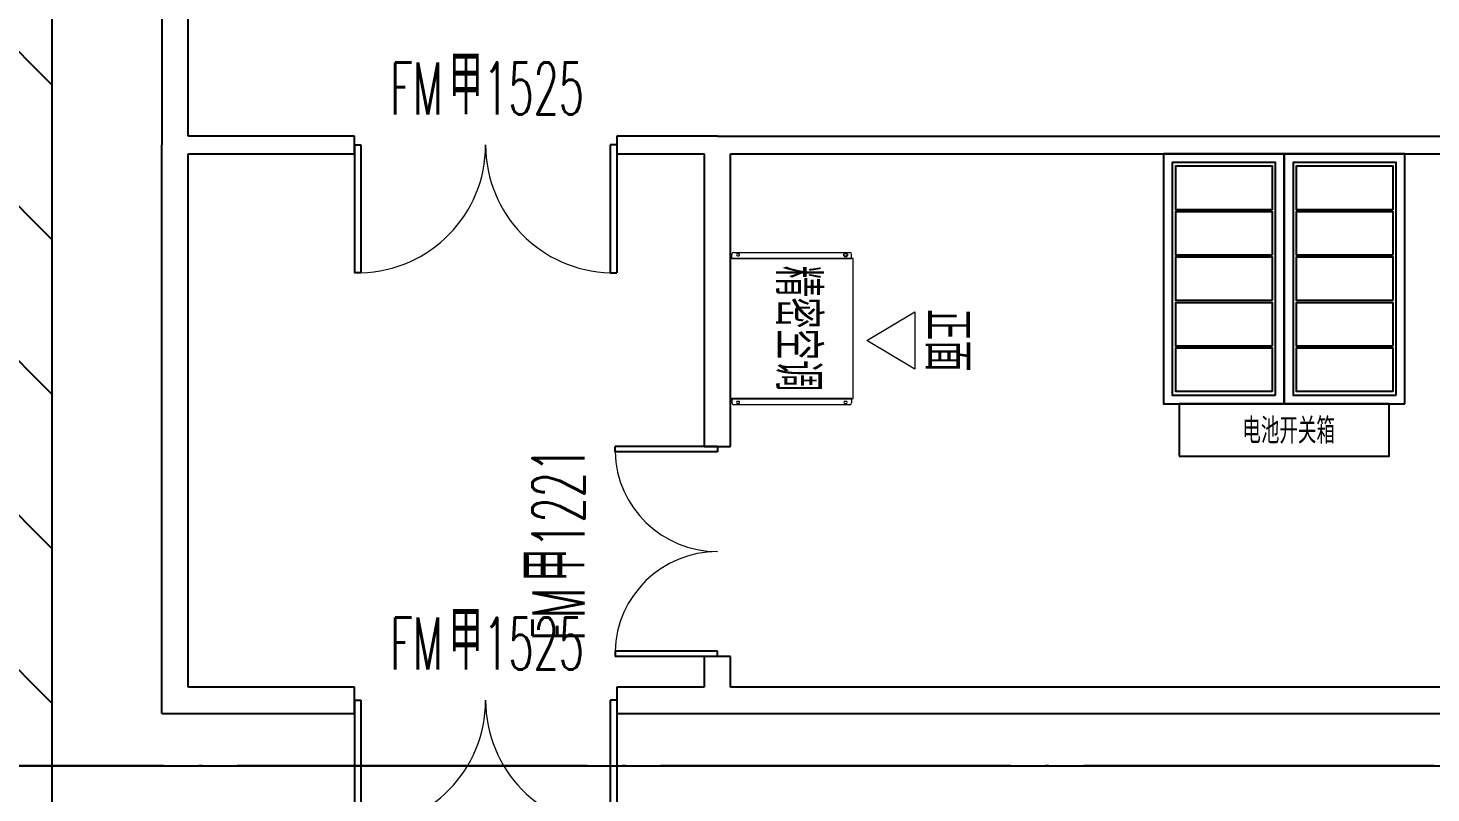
# Model space of a CAD drawing. Extents: x 758840 to 1108724, y -102573 to 143521.
# Drawn here: x 846398 to 854416, y 73782 to 78156 of the extents above; entities that cross this region are included whole.
import ezdxf
from ezdxf.xclip import XClip

# ---------------------------------------------------------------- set-up
doc = ezdxf.new("R2010")
doc.units = 0
doc.header["$LTSCALE"] = 1000
doc.header["$MEASUREMENT"] = 0
doc.linetypes.add('DASHDOT', pattern=[1, 0.5, -0.25, 0, -0.25])
doc.linetypes.add('DOTE', pattern=[2.42, 2, -0.2, 0.02, -0.2])
for name, color, linetype in [('02电气-设备', 255, 'Continuous'), ('DOOR_FIRE', 4, 'Continuous'), ('DOOR_FIRE_TEXT', 7, 'Continuous'), ('DOTE', 8, 'DOTE'), ('DUCT-新风管立管', 7, 'Continuous'), ('DX', 3, 'DASHDOT'), ('LWIRE', 1, 'Continuous'), ('WALL-MOVE', 6, 'Continuous'), ('电缆沟', 2, 'Continuous'), ('钢盖板', 6, 'Continuous')]:
    doc.layers.add(name, color=color, linetype=linetype)
doc.layers.add('ACS_KT_LH', color=51, linetype='ACS-LH', lineweight=60)
doc.styles.add('_TCH_WINDOW', font='SIMPLEX.shx', dxfattribs={"width": 0.8, "height": 3.5, "bigfont": 'GBCBIG.shx'})
doc.styles.get("Standard").update_dxf_attribs({"font": 'gbenor.shx', "bigfont": 'gbcbig.shx'})
doc.styles.add('宋体', font='', dxfattribs={"width": 0.7})
doc.styles.get('宋体').set_extended_font_data('SimSun')
doc.linetypes.add('ACS-LH', pattern='A,1,-0.25,1,-0.25,1,-0.25,1,-0.4,["LH",宋体,S=0.25,R=0,X=-0.2,Y=-0.1],-0.4', length=5.55)

# ---------------------------------------------------------------- blocks, each defined once
blk = doc.blocks.new('*U447')
at = {"layer": 'DUCT-新风管立管', "color": 5, "ltscale": 5}
blk.add_lwpolyline([(-125, 275), (-125, -275), (125, -275), (125, 275)], close=True, dxfattribs=at)
blk = doc.blocks.new('*U448')
at = {"layer": '02电气-设备', "color": 0, "linetype": 'ByBlock', "lineweight": -2, "transparency": 16777216}
for p in [(0, 0), (260, 0), (520, 0), (780, 0), (1040, 0)]:
    blk.add_blockref('*U447', p, dxfattribs=at)
blk = doc.blocks.new('精密空调 12.5KW')
at = {"layer": 'ACS_KT_LH', "linetype": 'ByBlock', "lineweight": 15}
for p, q in [((304.8, 1052.5), (632.7, 1052.5)), ((468.7, 779.5), (304.8, 1052.5)), ((632.7, 1052.5), (468.7, 779.5))]:
    blk.add_line(p, q, dxfattribs=at)
at = {"layer": 'DX', "linetype": 'ByBlock', "lineweight": 13}
for p, q in [((-35.4, 18.1), (-35.4, 681.8)), ((-28, 660), (-28, 654)), ((-3.1, 691.8), (-25.4, 691.8)), ((-16, 654), (-16, 660)), ((-3.1, 8.1), (-3.1, 691.8)), ((-0.4, 691.8), (-3.1, 691.8)), ((-0.4, 8.1), (-0.4, 691.8)), ((800.4, 691.8), (800.4, 8.1)), ((800.4, 691.8), (803.1, 691.8)), ((803.1, 691.8), (803.1, 8.1)), ((803.1, 691.8), (825.4, 691.8)), ((816, 660), (816, 654)), ((828, 654), (828, 660)), ((835.4, 681.8), (835.4, 18.1)), ((-28, 46), (-28, 40)), ((-3.1, 8.1), (-25.4, 8.1)), ((-16, 40), (-16, 46)), ((-0.4, 8.1), (-3.1, 8.1)), ((800.4, 8.1), (803.1, 8.1)), ((803.1, 8.1), (825.4, 8.1)), ((816, 46), (816, 40)), ((828, 40), (828, 46))]:
    blk.add_line(p, q, dxfattribs=at)
blk.add_lwpolyline([(0, 700), (0, 0), (800, 0), (800, 700)], close=True, dxfattribs=at)
blk.add_circle((-21.9, 657.8), 11.8, dxfattribs=at)
for centre, radius, start, end in [((-25.4, 681.8), 10, 90, 180), ((-22, 660), 6, 0, 180), ((-22, 654), 6, 180, 0), ((822, 660), 6, 0, 180), ((822, 654), 6, 180, 0), ((825.4, 681.8), 10, 0, 90), ((-25.4, 18.1), 10, 180, 270), ((-22, 46), 6, 0, 180), ((-22, 40), 6, 180, 0), ((822, 46), 6, 0, 180), ((822, 40), 6, 180, 0), ((825.4, 18.1), 10, 270, 0)]:
    blk.add_arc(centre, radius, start, end, dxfattribs=at)
at = {"linetype": 'ByBlock', "lineweight": 15}
blk.add_text('正面', height=250, dxfattribs=at).set_placement((287.2, 1115.2))
at = {"layer": 'LWIRE', "lineweight": -3}
blk.add_text('精密空调', height=250, dxfattribs=at).set_placement((39.9, 259.7))
blk = doc.blocks.new('*U443')
at = {"layer": 'DUCT-新风管立管', "color": 5, "ltscale": 5}
blk.add_lwpolyline([(-125, 275), (-125, -275), (125, -275), (125, 275)], close=True, dxfattribs=at)
blk = doc.blocks.new('*U444')
at = {"layer": '02电气-设备', "color": 0, "linetype": 'ByBlock', "lineweight": -2, "transparency": 16777216}
for p in [(0, 0), (260, 0), (520, 0), (780, 0), (1040, 0)]:
    blk.add_blockref('*U443', p, dxfattribs=at)
blk = doc.blocks.new('A$C675A25EF')
at = {"layer": '钢盖板'}
h = blk.add_hatch(dxfattribs=at)
h.set_pattern_fill('ANSI31', color=8, scale=5000, style=0)
h.set_pattern_definition([(45, (-316780.8, -189325), (-441.94174, 441.94174), [])])
h.paths.add_polyline_path([(56721.3, -23142), (62139.3, -23142), (62139.3, -23542), (56721.3, -23542)], flags=16)
h.paths.add_polyline_path([(62839.3, -23142), (171003.3, -23142), (171003.3, -23542), (62839.3, -23542)], flags=16)
h.paths.add_polyline_path([(171703.3, -23142), (177121.3, -23142), (177121.3, -23542), (171703.3, -23542)], flags=16)
h.paths.add_polyline_path([(177121.3, -47841.9), (177821.3, -47841.9), (177821.3, -24642), (178221.3, -24242), (211693.3, -24242), (211693.3, -25341.9), (211993.3, -25341.9), (211993.3, -24242), (216517.3, -24242), (216517.3, -25341.9), (216817.3, -25341.9), (216817.3, -24242), (216811.3, -24242), (216811.3, -23542), (177821.3, -23542), (177821.3, -23142), (216817.3, -23142), (216817.3, -21342.1), (216517.3, -21342.1), (216517.3, -22442), (211993.3, -22442), (211993.3, -21342.1), (211693.3, -21342.1), (211693.3, -22442), (192141.8, -22442), (192141.8, -21542), (194493.8, -21542), (194493.8, -20942), (184491.8, -20942), (184491.8, -21542), (185341.8, -21542), (185341.8, -22442), (169651.3, -22442), (169651.3, -21542), (171703.3, -21542), (171703.3, -20939.3), (161803.3, -20939.3), (161803.3, -21542), (162851.3, -21542), (162851.3, -22442), (143449.3, -22442), (143449.3, -21342.1), (143149.3, -21342.1), (143149.3, -22442), (138625.3, -22442), (138625.3, -21342.1), (138325.3, -21342.1), (138325.3, -22442), (95517.3, -22442), (95517.3, -21342.1), (95217.3, -21342.1), (95217.3, -22442), (90693.3, -22442), (90693.3, -21342.1), (90393.3, -21342.1), (90393.3, -22442), (70991.3, -22442), (70991.3, -21542), (72039.3, -21542), (72039.3, -20942), (62141.3, -20942), (62141.3, -21542), (64191.3, -21542), (64191.3, -22442), (48500.8, -22442), (48500.8, -21542), (49350.8, -21542), (49350.8, -20942), (39350.8, -20942), (39350.8, -21542), (41700.8, -21542), (41700.8, -22442), (22149.3, -22442), (22149.3, -21342.1), (21849.3, -21342.1), (21849.3, -22442), (17325.3, -22442), (17325.3, -21342.1), (17025.3, -21342.1), (17025.3, -22442), (17031.3, -22442), (17031.3, -23142), (56021.3, -23142), (56021.3, -23542), (17025.3, -23542), (17025.3, -25341.9), (17325.3, -25341.9), (17325.3, -24242), (21849.3, -24242), (21849.3, -25341.9), (22149.3, -25341.9), (22149.3, -24242), (55620.6, -24241.3), (56021.3, -24642), (56021.2, -47872.1), (56721.2, -47875.8), (56720.6, -24642.7), (57121.3, -24242), (64191.3, -24242), (64191.3, -25142), (62141.3, -25142), (62141.3, -25742), (72041.3, -25742), (72041.3, -25142), (70991.3, -25142), (70991.3, -24242), (90393.3, -24242), (90393.3, -25341.9), (90693.3, -25341.9), (90693.3, -24242), (95217.3, -24242), (95217.3, -25341.9), (95517.3, -25341.9), (95517.3, -24242), (138325.3, -24242), (138325.3, -25341.9), (138625.3, -25341.9), (138625.3, -24242), (143149.3, -24242), (143149.3, -25341.9), (143449.3, -25341.9), (143449.3, -24242), (162851.3, -24242), (162851.3, -25142), (161803.3, -25142), (161803.3, -25742), (171703.3, -25742), (171703.3, -25142), (169651.3, -25142), (169651.3, -24242), (176720.6, -24241.3), (177121.3, -24642)])
h.paths.add_polyline_path([(111433.3, -23142), (122409.3, -23142), (122409.3, -22442), (111433.3, -22442)], flags=16)
h.paths.add_polyline_path([(111433.3, -24242), (122409.3, -24242), (122409.3, -23542), (111433.3, -23542)], flags=16)
at = {"layer": '钢盖板', "color": 8}
blk.add_lwpolyline([(56721.5, -47873.9), (56721.5, -24242), (90391.3, -24242), (90391.3, -25341.9), (90691.3, -25341.9), (90691.3, -24242), (95211.3, -24242), (95211.3, -25341.9), (95511.3, -25341.9), (95511.3, -24242), (111433.3, -24242)], dxfattribs=at)
blk = doc.blocks.new('dlg')
at = {"layer": '电缆沟'}
blk.add_line((650986.2, 188146.7), (650986.2, 164914.9), dxfattribs=at)
blk = doc.blocks.new('$DorLib2D$00000002')
for p, q in [((-0.5, 0), (-0.5, 0.4875)), ((-0.475, 0.4875), (-0.5, 0.4875)), ((-0.475, 0), (-0.475, 0.4875)), ((0.475, 0), (0.475, 0.4875)), ((0.475, 0.4875), (0.5, 0.4875)), ((0.5, 0), (0.5, 0.4875)), ((-0.5, 0), (-0.475, 0)), ((0.5, 0), (0.475, 0))]:
    blk.add_line(p, q)
at = {"lineweight": 13}
for centre, start, end in [((-0.4875, 0), 0, 88.5307), ((0.4875, 0), 91.4693, 180)]:
    blk.add_arc(centre, 0.4875, start, end, dxfattribs=at)

msp = doc.modelspace()

# ---------------------------------------------------------------- linework, layer by layer
at = {"layer": '02电气-设备', "color": 3, "ltscale": 5}
for points in [[(853577.98, 76007.52), (853577.98, 77437.52), (852887.98, 77437.52), (852887.98, 76007.52)], [(853527.98, 76057.52), (853527.98, 77387.52), (852937.98, 77387.52), (852937.98, 76057.52)], [(854267.98, 76007.52), (854267.98, 77437.52), (853577.98, 77437.52), (853577.98, 76007.52)], [(854217.98, 76057.52), (854217.98, 77387.52), (853627.98, 77387.52), (853627.98, 76057.52)]]:
    msp.add_lwpolyline(points, close=True, dxfattribs=at)
at = {"layer": '02电气-设备', "color": 5, "ltscale": 5}
msp.add_lwpolyline([(852977.98, 75707.52), (854177.98, 75707.52), (854177.98, 76007.52), (852977.98, 76007.52)], close=True, dxfattribs=at)
at = {"layer": 'DOTE'}
for p, q in [((771533.02, 73937.52), (914933.02, 73937.52)), ((914933.02, 73937.52), (771533.02, 73937.52)), ((914933.02, 73937.52), (775066.25, 73937.52)), ((775066.25, 73937.52), (914933.02, 73937.52))]:
    msp.add_line(p, q, dxfattribs=at)
at = {"layer": 'WALL-MOVE'}
for p, q in [((847163.02, 90987.52), (847163.02, 77487.52)), ((847313.02, 77537.52), (847313.02, 90987.52)), ((847163.02, 74237.5), (847163.02, 77487.52)), ((847313.02, 74387.5), (847313.02, 77437.52)), ((850262.98, 77437.52), (850262.98, 75762.5)), ((850412.98, 75762.5), (850412.98, 77437.52)), ((850262.98, 75762.5), (850412.98, 75762.5)), ((850412.98, 74562.5), (850262.98, 74562.5)), ((850262.98, 74562.5), (850262.98, 74387.5)), ((850412.98, 74387.5), (850412.98, 74562.5)), ((848262.98, 74387.5), (847313.02, 74387.5)), ((848262.98, 74237.5), (848262.98, 74387.5)), ((850262.98, 74387.5), (849762.98, 74387.5)), ((849762.98, 74387.5), (849762.98, 74237.5)), ((864763.48, 74387.5), (850412.98, 74387.5)), ((847163.02, 74237.5), (848262.98, 74237.5)), ((849762.98, 74237.5), (850337.98, 74237.5)), ((850337.98, 74237.5), (864763.48, 74237.5))]:
    msp.add_line(p, q, dxfattribs=at)
at = {"layer": 'WALL-MOVE', "color": 2}
for p, q in [((848262.98, 77537.52), (847313.02, 77537.52)), ((848262.98, 77437.52), (848262.98, 77537.52)), ((850337.98, 77537.52), (849762.98, 77537.52)), ((849762.98, 77537.52), (849762.98, 77437.52)), ((850337.98, 77537.52), (874263.02, 77537.52)), ((847313.02, 77437.52), (848262.98, 77437.52)), ((849762.98, 77437.52), (850262.98, 77437.52)), ((850412.98, 77437.52), (874188.02, 77437.52))]:
    msp.add_line(p, q, dxfattribs=at)

# ---------------------------------------------------------------- block references
at = {"layer": '02电气-设备', "color": 3, "xscale": -1, "rotation": 270}
for name, p in [('*U448', (853232.98, 76202.52)), ('*U444', (853922.98, 76202.52))]:
    msp.add_blockref(name, p, dxfattribs=at)
at = {"layer": '02电气-设备', "color": 5, "rotation": 270}
msp.add_blockref('精密空调 12.5KW', (850412.98, 76837.52), dxfattribs=at)
at = {"layer": 'DOOR_FIRE', "xscale": -1500, "yscale": -1500, "zscale": 100}
msp.add_blockref('$DorLib2D$00000002', (849012.98, 77487.52), dxfattribs=at)
at = {"layer": 'DOOR_FIRE', "zscale": 150}
for p, xscale, yscale, rotation in [((850337.98, 75162.5), 1200, 1200, 90), ((849012.98, 74312.5), 1500, 1500, 180)]:
    msp.add_blockref('$DorLib2D$00000002', p, dxfattribs=dict(at, xscale=xscale, yscale=yscale, rotation=rotation))
at = {"layer": '电缆沟', "color": 250}
ref = msp.add_blockref('dlg', (195546.85, -94487.22), dxfattribs=at)
XClip(ref).set_block_clipping_path([(593286.1732931416, 142691.8646106179), (716986.1733082433, 211143.5433225089)])
at = {"layer": '钢盖板', "color": 8}
ref = msp.add_blockref('A$C675A25EF', (789811.69, 45785.61), dxfattribs=dict(at, xscale=-1, rotation=180))
XClip(ref).set_block_clipping_path([(-928.670863559, -70942.9526504109), (122721.3291515426, 2298.0898296545)])

# ---------------------------------------------------------------- texts
at = {"layer": '02电气-设备', "color": 3, "ltscale": 5}
msp.add_text('电池开关箱', height=147, dxfattribs=at).set_placement((853338.26, 75779.88))
at = {"layer": 'DOOR_FIRE_TEXT', "style": '_TCH_WINDOW'}
for s, height, width, p in [('FM', 297.5, 0.564706, (848466.69, 77662.52)), ('甲', 337.59, 0.8, (848802.69, 77662.52)), ('1525', 297.5, 0.564706, (848999.28, 77662.52)), ('甲', 337.59, 0.8, (848802.69, 74487.5)), ('FM', 297.5, 0.564706, (848466.69, 74487.5)), ('1525', 297.5, 0.564706, (848999.28, 74487.5))]:
    msp.add_text(s, height=height, dxfattribs=dict(at, width=width)).set_placement(p)
for s, height, width, p in [('1221', 297.5, 0.564706, (849578.18, 75184.8)), ('甲', 337.59, 0.8, (849578.18, 74988.2)), ('FM', 297.5, 0.564706, (849578.18, 74652.2))]:
    msp.add_text(s, height=height, rotation=90, dxfattribs=dict(at, width=width)).set_placement(p)

doc.saveas('drawing.dxf')
